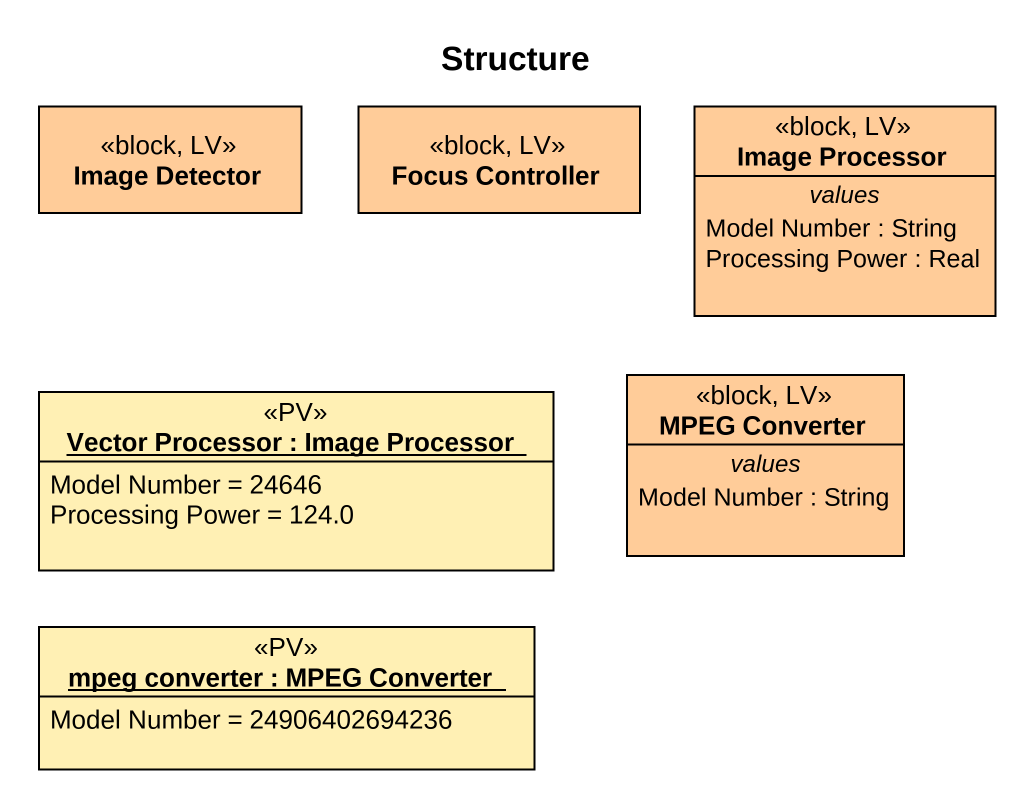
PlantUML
@startuml
title Structure
hide circle
hide empty members
class "Image Detector" as Image_Detector <<block, LV>> #FFCC99
class "Focus Controller" as Focus_Controller <<block, LV>> #FFCC99
class "Image Processor" as Image_Processor <<block, LV>> #FFCC99 {
  -- values --
  Model Number : String
  Processing Power : Real
}
object "Vector Processor : Image Processor" as Vector_Processor <<PV>> #FFF0B4 {
  Model Number = 24646
  Processing Power = 124.0
}
class "MPEG Converter" as MPEG_Converter <<block, LV>> #FFCC99 {
  -- values --
  Model Number : String
}
object "mpeg converter : MPEG Converter" as mpeg_converter <<PV>> #FFF0B4 {
  Model Number = 24906402694236
}
@enduml
